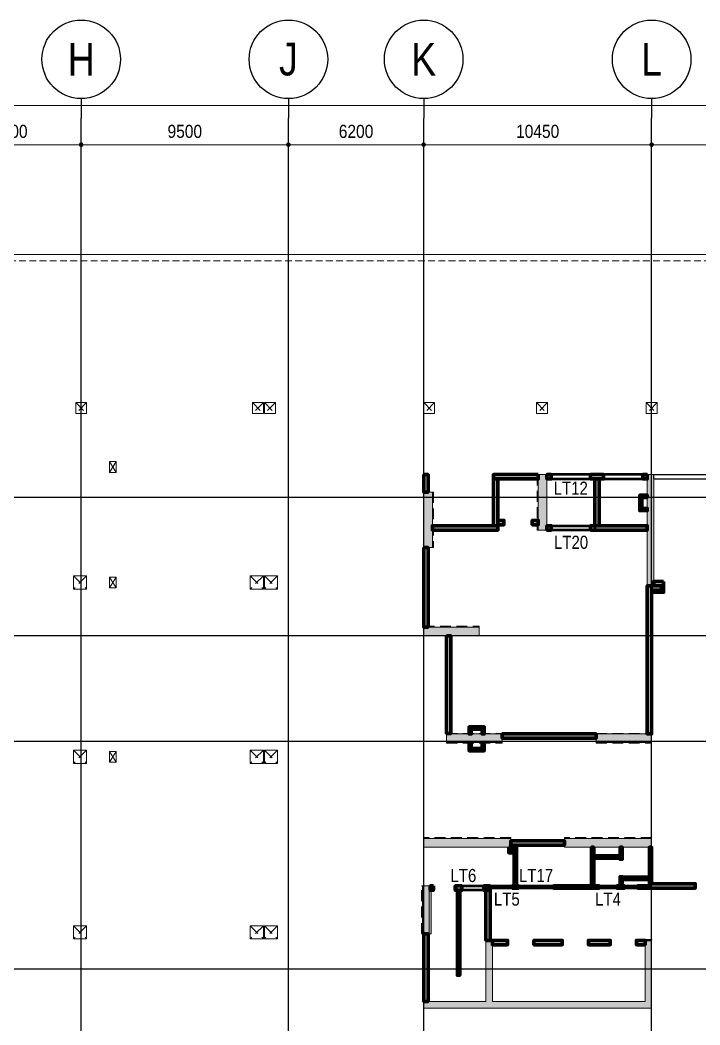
# Model space of a CAD drawing. Header units: millimetres. Extents: x -25197 to 555828, y -17247 to 174153.
# Drawn here: x 451686 to 482848, y 128050 to 174153 of the extents above; entities that cross this region are included whole.
import ezdxf
from ezdxf.enums import TextEntityAlignment as Align

# ---------------------------------------------------------------- set-up
doc = ezdxf.new("R2010")
doc.units = ezdxf.units.MM
doc.header["$LTSCALE"] = 250
for name, pattern in [('CHG_XX_Cot_Tang 1$0$HIDDEN', [0.375, 0.25, -0.125]), ('CHG_XX_Cot_Tang 1$0$MB_Luoi truc$0$HTT Hidden 21', [3, 2, -1]), ('CHG_XX_Luoi truc$0$MB_Luoi truc$0$Center101', [13, 10, -1, 1, -1])]:
    doc.linetypes.add(name, pattern=pattern)
for name, color, linetype, lineweight in [('CHG_XX_Cot_Tang 1$0$Ap0311_H', 8, 'Continuous', 15), ('CHG_XX_Cot_Tang 1$0$MB_Luoi truc$0$Dim 300', 1, 'Continuous', 5), ('CHG_XX_Cot_Tang 1$0$NS-DuongBao', 3, 'Continuous', 18), ('CHG_XX_Cot_Tang 1$0$NS-Pier', 150, 'Continuous', 9), ('CHG_XX_Cot_Tang 1$0$NS-Pier @ 1 VP1', 150, 'Continuous', 9), ('CHG_XX_Cot_Tang 1$0$NS-Pier @ 1 VP2', 150, 'Continuous', 9), ('CHG_XX_Cot_Tang 1$0$NS-Pier @ 1 VP3', 150, 'Continuous', 9), ('CHG_XX_Cot_Tang 1$0$NS-Pier @ 1 VPModel', 150, 'Continuous', 9), ('CHG_XX_Cot_Tang 1$0$NS-Pier @ 100', 150, 'Continuous', 9), ('CHG_XX_Cot_Tang 1$0$NS-Pier @ 150', 150, 'Continuous', 9), ('CHG_XX_Cot_Tang 1$0$NS-Pier @ 200', 150, 'Continuous', 9), ('CHG_XX_Cot_Tang 1$0$NS-Pier @ 350', 150, 'Continuous', 9), ('CTHEP', 2, 'Continuous', 50), ('mb tang 1 TWB$0$Net cat Tuong', 4, 'Continuous', 40), ('mb tang 1 TWB$0$Net Thay khac', 30, 'Continuous', 15), ('mb tang 1 TWB$0$Wall Line', 4, 'Continuous', 70), ('Net cat Tuong', 4, 'Continuous', 9)]:
    doc.layers.add(name, color=color, linetype=linetype, lineweight=lineweight)
for name, color, linetype in [('CHG_XX_Cot_Tang 1$0$cot 500 dung +850', 1, 'Continuous'), ('CHG_XX_Cot_Tang 1$0$mb_cot tang 1-3$0$Concrete Line', 6, 'Continuous'), ('CHG_XX_Cot_Tang 1$0$Vach VH3', 3, 'Continuous'), ('CHG_XX_Luoi truc$0$Grid', 34, 'Continuous'), ('CHG_XX_Luoi truc$0$Grid Line', 8, 'CHG_XX_Luoi truc$0$MB_Luoi truc$0$Center101'), ('mb tang 1 TWB$0$Brick Wall', 4, 'Continuous'), ('mb tang 1 TWB$0$Door', 20, 'Continuous'), ('mb tang 1 TWB$0$Wall Hatch', 134, 'Continuous'), ('TEXT', 21, 'Continuous')]:
    doc.layers.add(name, color=color, linetype=linetype)
doc.styles.add('CHG_XX_Cot_Tang 1$0$MB_Luoi truc$0$Arial_C', font='arial.ttf', dxfattribs={"width": 0.85})
doc.styles.add('CHG_XX_Luoi truc$0$MB_Luoi truc$0$Grid A-F$0$VNI-HelveCB', font='VHELVCB_0.TTF')
doc.styles.add('TTP-HelCon', font='VHELVCN_0.TTF')
doc.dimstyles.new('CHG_XX_Cot_Tang 1$0$MB_Luoi truc$0$Dim 300 (A1-A2)', dxfattribs={"dimscale": 300, "dimtxt": 2, "dimasz": 0.7, "dimexe": 0, "dimexo": 1, "dimgap": 1, "dimtad": 1, "dimdec": 0, "dimzin": 12, "dimdsep": 46, "dimtxsty": 'CHG_XX_Cot_Tang 1$0$MB_Luoi truc$0$Arial_C', "dimblk": 'CHG_XX_Cot_Tang 1$0$MB_Luoi truc$0$_Dot', "dimcen": 1, "dimclrd": 256, "dimclre": 256, "dimclrt": 3, "dimadec": 0, "dimazin": 0, "dimtfac": 1, "dimtdec": 0, "dimtix": 1, "dimtmove": 2, "dimatfit": 3, "dimldrblk": 'CHG_XX_Cot_Tang 1$0$MB_Luoi truc$0$HTT Arrow 30', "dimfxl": 1, "dimtolj": 1, "dimtzin": 0, "dimarcsym": 0})

# ---------------------------------------------------------------- blocks, each defined once
blk = doc.blocks.new('*U2169')
at = {"layer": 'CHG_XX_Luoi truc$0$Grid', "lineweight": -2}
blk.add_line((0, 611), (0, 608), dxfattribs=at)
blk.add_circle((0, 617), 6, dxfattribs=at)
at = {"layer": 'CHG_XX_Luoi truc$0$Grid Line'}
blk.add_line((0, 0), (0, 608), dxfattribs=at)
at = {"layer": 'CHG_XX_Luoi truc$0$Grid', "lineweight": -2, "style": 'CHG_XX_Luoi truc$0$MB_Luoi truc$0$Grid A-F$0$VNI-HelveCB'}
for tag, p in [('GRIDSUB', (0, 617)), ('GRID', (0, -9))]:
    blk.add_attdef(tag, text='', height=5, dxfattribs=at).set_placement(p, align=Align.MIDDLE)
blk = doc.blocks.new('*U2174')
at = {"layer": 'CHG_XX_Luoi truc$0$Grid', "lineweight": -2}
blk.add_line((0, 611), (0, 608), dxfattribs=at)
blk.add_circle((0, 617), 6, dxfattribs=at)
at = {"layer": 'CHG_XX_Luoi truc$0$Grid Line'}
blk.add_line((0, 0), (0, 608), dxfattribs=at)
at = {"layer": 'CHG_XX_Luoi truc$0$Grid', "lineweight": -2, "style": 'CHG_XX_Luoi truc$0$MB_Luoi truc$0$Grid A-F$0$VNI-HelveCB'}
for tag, p in [('GRIDSUB', (0, 617)), ('GRID', (0, -9))]:
    blk.add_attdef(tag, text='', height=5, dxfattribs=at).set_placement(p, align=Align.MIDDLE)
blk = doc.blocks.new('*U2171')
at = {"layer": 'CHG_XX_Luoi truc$0$Grid Line'}
blk.add_line((0, 0), (0, 438), dxfattribs=at)
at = {"layer": 'CHG_XX_Luoi truc$0$Grid', "lineweight": -2, "style": 'CHG_XX_Luoi truc$0$MB_Luoi truc$0$Grid A-F$0$VNI-HelveCB'}
for tag, p in [('GRIDSUB', (0, 447)), ('GRID', (0, -9))]:
    blk.add_attdef(tag, text='', height=5, dxfattribs=at).set_placement(p, align=Align.MIDDLE)
blk = doc.blocks.new('CHG_XX_Luoi truc')
at = {"layer": 'CHG_XX_Luoi truc$0$Grid'}
ref = blk.add_blockref('*U2174', (61150, -12747), dxfattribs=dict(at, xscale=300, yscale=300, zscale=300))
ref.add_attrib('GRIDSUB', 'H', dxfattribs={"lineweight": -2, "height": 1500, "style": 'CHG_XX_Luoi truc$0$MB_Luoi truc$0$Grid A-F$0$VNI-HelveCB'}).set_placement((61150, 172353), align=Align.MIDDLE)
ref = blk.add_blockref('*U2169', (70650, -12747), dxfattribs=dict(at, xscale=300, yscale=300, zscale=300))
ref.add_attrib('GRIDSUB', 'J', dxfattribs={"lineweight": -2, "height": 1500, "style": 'CHG_XX_Luoi truc$0$MB_Luoi truc$0$Grid A-F$0$VNI-HelveCB'}).set_placement((70650, 172353), align=Align.MIDDLE)
ref = blk.add_blockref('*U2169', (76850, -12747), dxfattribs=dict(at, xscale=300, yscale=300, zscale=300))
ref.add_attrib('GRIDSUB', 'K', dxfattribs={"lineweight": -2, "height": 1500, "style": 'CHG_XX_Luoi truc$0$MB_Luoi truc$0$Grid A-F$0$VNI-HelveCB'}).set_placement((76850, 172353), align=Align.MIDDLE)
ref = blk.add_blockref('*U2169', (87300, -12747), dxfattribs=dict(at, xscale=300, yscale=300, zscale=300))
ref.add_attrib('GRIDSUB', 'L', dxfattribs={"lineweight": -2, "height": 1500, "style": 'CHG_XX_Luoi truc$0$MB_Luoi truc$0$Grid A-F$0$VNI-HelveCB'}).set_placement((87300, 172353), align=Align.MIDDLE)
at = {"layer": 'CHG_XX_Luoi truc$0$Grid', "xscale": 300.0000000000013, "yscale": 300.0000000000013, "zscale": 300.0000000000013, "rotation": 90}
for p in [(110703, 152250), (110703, 145900), (110703, 141050), (110703, 130600)]:
    blk.add_blockref('*U2171', p, dxfattribs=at)
blk = doc.blocks.new('CHG_XX_Cot_Tang 1$0$MB_Luoi truc$0$_Dot')
at = {"color": 0, "linetype": 'ByBlock', "lineweight": -2}
blk.add_line((-0.5, 0), (-1, 0), dxfattribs=at)
at = {"color": 0, "linetype": 'ByBlock', "const_width": 0.5}
blk.add_lwpolyline([(-0.25, 0, 1), (0.25, 0, 1)], format="xyb", close=True, dxfattribs=at)
blk = doc.blocks.new('*D2250')
at = {"layer": 'CHG_XX_Cot_Tang 1$0$MB_Luoi truc$0$Dim 300', "lineweight": -2, "transparency": 16777216}
for p, q in [((54650, 166908), (54650, 168437)), ((54860, 168437), (60940, 168437)), ((61150, 166908), (61150, 168437))]:
    blk.add_line(p, q, dxfattribs=at)
at = {"layer": 'Defpoints', "color": 0, "transparency": 16777216}
for p in [(61150, 168437), (54650, 166608), (61150, 166608)]:
    blk.add_point(p, dxfattribs=at)
at = {"layer": 'CHG_XX_Cot_Tang 1$0$MB_Luoi truc$0$Dim 300', "lineweight": -2, "transparency": 16777216, "xscale": 210, "yscale": 210, "zscale": 210, "rotation": 180}
blk.add_blockref('CHG_XX_Cot_Tang 1$0$MB_Luoi truc$0$_Dot', (54650, 168437), dxfattribs=at)
at = {"layer": 'CHG_XX_Cot_Tang 1$0$MB_Luoi truc$0$Dim 300', "lineweight": -2, "transparency": 16777216, "xscale": 210, "yscale": 210, "zscale": 210}
blk.add_blockref('CHG_XX_Cot_Tang 1$0$MB_Luoi truc$0$_Dot', (61150, 168437), dxfattribs=at)
at = {"layer": 'CHG_XX_Cot_Tang 1$0$MB_Luoi truc$0$Dim 300', "color": 3, "transparency": 16777216, "insert": (57900, 169043), "char_height": 600, "attachment_point": 5, "style": 'CHG_XX_Cot_Tang 1$0$MB_Luoi truc$0$Arial_C'}
blk.add_mtext('\\A1;6500', dxfattribs=at)
blk = doc.blocks.new('CHG_XX_Cot_Tang 1$0$MB_Luoi truc$0$HTT Arrow 30')
blk.add_hatch(color=256).paths.add_polyline_path([(-2.5, 0.375), (-2.5, -0.375), (0, 0)])
at = {"color": 0, "linetype": 'ByBlock', "lineweight": -2}
for p, q in [((0, 0), (-2.5, 0.375)), ((-2.5, -0.375), (-2.5, 0.375)), ((0, 0), (-2.5, -0.375))]:
    blk.add_line(p, q, dxfattribs=at)
blk = doc.blocks.new('*D2251')
at = {"layer": 'CHG_XX_Cot_Tang 1$0$MB_Luoi truc$0$Dim 300', "lineweight": -2, "transparency": 16777216}
for p, q in [((61150, 166908), (61150, 168437)), ((61360, 168437), (70440, 168437)), ((70650, 166908), (70650, 168437))]:
    blk.add_line(p, q, dxfattribs=at)
at = {"layer": 'Defpoints', "color": 0, "transparency": 16777216}
for p in [(70650, 168437), (61150, 166608), (70650, 166608)]:
    blk.add_point(p, dxfattribs=at)
at = {"layer": 'CHG_XX_Cot_Tang 1$0$MB_Luoi truc$0$Dim 300', "lineweight": -2, "transparency": 16777216, "xscale": 210, "yscale": 210, "zscale": 210, "rotation": 180}
blk.add_blockref('CHG_XX_Cot_Tang 1$0$MB_Luoi truc$0$_Dot', (61150, 168437), dxfattribs=at)
at = {"layer": 'CHG_XX_Cot_Tang 1$0$MB_Luoi truc$0$Dim 300', "lineweight": -2, "transparency": 16777216, "xscale": 210, "yscale": 210, "zscale": 210}
blk.add_blockref('CHG_XX_Cot_Tang 1$0$MB_Luoi truc$0$_Dot', (70650, 168437), dxfattribs=at)
at = {"layer": 'CHG_XX_Cot_Tang 1$0$MB_Luoi truc$0$Dim 300', "color": 3, "transparency": 16777216, "insert": (65900, 169043), "char_height": 600, "attachment_point": 5, "style": 'CHG_XX_Cot_Tang 1$0$MB_Luoi truc$0$Arial_C'}
blk.add_mtext('\\A1;9500', dxfattribs=at)
blk = doc.blocks.new('*D2252')
at = {"layer": 'CHG_XX_Cot_Tang 1$0$MB_Luoi truc$0$Dim 300', "lineweight": -2, "transparency": 16777216}
for p, q in [((70650, 166908), (70650, 168437)), ((70860, 168437), (76640, 168437)), ((76850, 166908), (76850, 168437))]:
    blk.add_line(p, q, dxfattribs=at)
at = {"layer": 'Defpoints', "color": 0, "transparency": 16777216}
for p in [(76850, 168437), (70650, 166608), (76850, 166608)]:
    blk.add_point(p, dxfattribs=at)
at = {"layer": 'CHG_XX_Cot_Tang 1$0$MB_Luoi truc$0$Dim 300', "lineweight": -2, "transparency": 16777216, "xscale": 210, "yscale": 210, "zscale": 210, "rotation": 180}
blk.add_blockref('CHG_XX_Cot_Tang 1$0$MB_Luoi truc$0$_Dot', (70650, 168437), dxfattribs=at)
at = {"layer": 'CHG_XX_Cot_Tang 1$0$MB_Luoi truc$0$Dim 300', "lineweight": -2, "transparency": 16777216, "xscale": 210, "yscale": 210, "zscale": 210}
blk.add_blockref('CHG_XX_Cot_Tang 1$0$MB_Luoi truc$0$_Dot', (76850, 168437), dxfattribs=at)
at = {"layer": 'CHG_XX_Cot_Tang 1$0$MB_Luoi truc$0$Dim 300', "color": 3, "transparency": 16777216, "insert": (73750, 169043), "char_height": 600, "attachment_point": 5, "style": 'CHG_XX_Cot_Tang 1$0$MB_Luoi truc$0$Arial_C'}
blk.add_mtext('\\A1;6200', dxfattribs=at)
blk = doc.blocks.new('*D2253')
at = {"layer": 'CHG_XX_Cot_Tang 1$0$MB_Luoi truc$0$Dim 300', "lineweight": -2, "transparency": 16777216}
for p, q in [((76850, 166908), (76850, 168437)), ((77060, 168437), (87090, 168437)), ((87300, 166908), (87300, 168437))]:
    blk.add_line(p, q, dxfattribs=at)
at = {"layer": 'Defpoints', "color": 0, "transparency": 16777216}
for p in [(87300, 168437), (76850, 166608), (87300, 166608)]:
    blk.add_point(p, dxfattribs=at)
at = {"layer": 'CHG_XX_Cot_Tang 1$0$MB_Luoi truc$0$Dim 300', "lineweight": -2, "transparency": 16777216, "xscale": 210, "yscale": 210, "zscale": 210, "rotation": 180}
blk.add_blockref('CHG_XX_Cot_Tang 1$0$MB_Luoi truc$0$_Dot', (76850, 168437), dxfattribs=at)
at = {"layer": 'CHG_XX_Cot_Tang 1$0$MB_Luoi truc$0$Dim 300', "lineweight": -2, "transparency": 16777216, "xscale": 210, "yscale": 210, "zscale": 210}
blk.add_blockref('CHG_XX_Cot_Tang 1$0$MB_Luoi truc$0$_Dot', (87300, 168437), dxfattribs=at)
at = {"layer": 'CHG_XX_Cot_Tang 1$0$MB_Luoi truc$0$Dim 300', "color": 3, "transparency": 16777216, "insert": (82075, 169043), "char_height": 600, "attachment_point": 5, "style": 'CHG_XX_Cot_Tang 1$0$MB_Luoi truc$0$Arial_C'}
blk.add_mtext('\\A1;10450', dxfattribs=at)
blk = doc.blocks.new('*D2254')
at = {"layer": 'CHG_XX_Cot_Tang 1$0$MB_Luoi truc$0$Dim 300', "lineweight": -2, "transparency": 16777216}
for p, q in [((87300, 166908), (87300, 168437)), ((87510, 168437), (99340, 168437)), ((99550, 166908), (99550, 168437))]:
    blk.add_line(p, q, dxfattribs=at)
at = {"layer": 'Defpoints', "color": 0, "transparency": 16777216}
for p in [(99550, 168437), (87300, 166608), (99550, 166608)]:
    blk.add_point(p, dxfattribs=at)
at = {"layer": 'CHG_XX_Cot_Tang 1$0$MB_Luoi truc$0$Dim 300', "lineweight": -2, "transparency": 16777216, "xscale": 210, "yscale": 210, "zscale": 210, "rotation": 180}
blk.add_blockref('CHG_XX_Cot_Tang 1$0$MB_Luoi truc$0$_Dot', (87300, 168437), dxfattribs=at)
at = {"layer": 'CHG_XX_Cot_Tang 1$0$MB_Luoi truc$0$Dim 300', "lineweight": -2, "transparency": 16777216, "xscale": 210, "yscale": 210, "zscale": 210}
blk.add_blockref('CHG_XX_Cot_Tang 1$0$MB_Luoi truc$0$_Dot', (99550, 168437), dxfattribs=at)
at = {"layer": 'CHG_XX_Cot_Tang 1$0$MB_Luoi truc$0$Dim 300', "color": 3, "transparency": 16777216, "insert": (93425, 169043), "char_height": 600, "attachment_point": 5, "style": 'CHG_XX_Cot_Tang 1$0$MB_Luoi truc$0$Arial_C'}
blk.add_mtext('\\A1;12250', dxfattribs=at)
blk = doc.blocks.new('*D2256')
at = {"layer": 'CHG_XX_Cot_Tang 1$0$MB_Luoi truc$0$Dim 300', "lineweight": -2, "transparency": 16777216}
for p, q in [((-10900, 166908), (-10900, 170237)), ((105840, 170237), (-10690, 170237)), ((106050, 166908), (106050, 170237))]:
    blk.add_line(p, q, dxfattribs=at)
at = {"layer": 'Defpoints', "color": 0, "transparency": 16777216}
for p in [(-10900, 170237), (-10900, 166608), (106050, 166608)]:
    blk.add_point(p, dxfattribs=at)
at = {"layer": 'CHG_XX_Cot_Tang 1$0$MB_Luoi truc$0$Dim 300', "lineweight": -2, "transparency": 16777216, "xscale": 210, "yscale": 210, "zscale": 210, "rotation": 180}
blk.add_blockref('CHG_XX_Cot_Tang 1$0$MB_Luoi truc$0$_Dot', (-10900, 170237), dxfattribs=at)
at = {"layer": 'CHG_XX_Cot_Tang 1$0$MB_Luoi truc$0$Dim 300', "lineweight": -2, "transparency": 16777216, "xscale": 210, "yscale": 210, "zscale": 210}
blk.add_blockref('CHG_XX_Cot_Tang 1$0$MB_Luoi truc$0$_Dot', (106050, 170237), dxfattribs=at)
at = {"layer": 'CHG_XX_Cot_Tang 1$0$MB_Luoi truc$0$Dim 300', "color": 3, "transparency": 16777216, "insert": (47575, 170843), "char_height": 600, "attachment_point": 5, "style": 'CHG_XX_Cot_Tang 1$0$MB_Luoi truc$0$Arial_C'}
blk.add_mtext('\\A1;116950', dxfattribs=at)
blk = doc.blocks.new('CHG_XX_Cot_Tang 1$0$HoBoi_C600x600')
at = {"layer": 'CHG_XX_Cot_Tang 1$0$NS-Pier', "linetype": 'CHG_XX_Cot_Tang 1$0$MB_Luoi truc$0$HTT Hidden 21'}
for p, q in [((300, 300), (-300, -300)), ((-300, 300), (300, -300))]:
    blk.add_line(p, q, dxfattribs=at)
at = {"layer": 'CHG_XX_Cot_Tang 1$0$NS-Pier'}
blk.add_lwpolyline([(300, -300), (300, 300), (-300, 300), (-300, -300)], close=True, dxfattribs=at)
blk = doc.blocks.new('*U2323')
at = {"layer": 'CHG_XX_Cot_Tang 1$0$NS-Pier @ 1 VP1'}
h = blk.add_hatch(color=256, dxfattribs=at)
h.dxf.hatch_style = 1
h.paths.add_polyline_path([(400, 0), (0, 0), (0, -2550), (400, -2550)])
at = {"layer": 'CHG_XX_Cot_Tang 1$0$NS-Pier @ 1 VP2'}
h = blk.add_hatch(color=256, dxfattribs=at)
h.dxf.hatch_style = 1
h.paths.add_polyline_path([(400, 0), (0, 0), (0, -2550), (400, -2550)])
at = {"layer": 'CHG_XX_Cot_Tang 1$0$NS-Pier @ 1 VP3'}
h = blk.add_hatch(color=256, dxfattribs=at)
h.dxf.hatch_style = 1
h.paths.add_polyline_path([(400, 0), (0, 0), (0, -2550), (400, -2550)])
at = {"layer": 'CHG_XX_Cot_Tang 1$0$NS-Pier @ 1 VPModel'}
h = blk.add_hatch(color=256, dxfattribs=at)
h.dxf.hatch_style = 1
h.paths.add_polyline_path([(400, 0), (0, 0), (0, -2550), (400, -2550)])
at = {"layer": 'CHG_XX_Cot_Tang 1$0$NS-Pier @ 100'}
h = blk.add_hatch(color=256, dxfattribs=at)
h.dxf.hatch_style = 1
h.paths.add_polyline_path([(400, 0), (0, 0), (0, -2550), (400, -2550)])
at = {"layer": 'CHG_XX_Cot_Tang 1$0$NS-Pier @ 150'}
h = blk.add_hatch(color=256, dxfattribs=at)
h.dxf.hatch_style = 1
h.paths.add_polyline_path([(400, 0), (0, 0), (0, -2550), (400, -2550)])
at = {"layer": 'CHG_XX_Cot_Tang 1$0$NS-Pier @ 200'}
h = blk.add_hatch(color=256, dxfattribs=at)
h.dxf.hatch_style = 1
h.paths.add_polyline_path([(400, 0), (0, 0), (0, -2550), (400, -2550)])
at = {"layer": 'CHG_XX_Cot_Tang 1$0$NS-Pier @ 350'}
h = blk.add_hatch(color=256, dxfattribs=at)
h.dxf.hatch_style = 1
h.paths.add_polyline_path([(400, 0), (0, 0), (0, -2550), (400, -2550)])
blk = doc.blocks.new('CHG_XX_Cot_Tang 1$0$Block A_C450x2250')
at = {"layer": 'CHG_XX_Cot_Tang 1$0$NS-Pier', "color": 9, "linetype": 'CHG_XX_Cot_Tang 1$0$MB_Luoi truc$0$HTT Hidden 21'}
blk.add_lwpolyline([(0, 0), (-50, 0), (-50, -2550), (0, -2550)], dxfattribs=at)
at = {"layer": 'CHG_XX_Cot_Tang 1$0$NS-Pier'}
blk.add_lwpolyline([(400, -2550), (0, -2550), (0, 0), (400, 0)], close=True, dxfattribs=at)
blk.add_blockref('*U2323', (0, 0), dxfattribs=at)
blk = doc.blocks.new('CHG_XX_Cot_Tang 1$0$Block B_Core wall')
at = {"layer": 'CHG_XX_Cot_Tang 1$0$NS-Pier'}
for points in [[(-7300, 300), (-7300, 3100), (-7600, 3100), (-7600, 300)], [(0, 300), (0, 3100), (-300, 3100), (-300, 300)], [(0, 0), (0, 300), (-10450, 300), (-10450, 0)]]:
    blk.add_hatch(color=256, dxfattribs=at).paths.add_polyline_path(points)
for p, q in [((-7300, 3100), (-7600, 3100)), ((-7600, 3100), (-7600, 300)), ((-7300, 300), (-7300, 3100)), ((-300, 3100), (-300, 300)), ((0, 3100), (-300, 3100)), ((0, 0), (0, 3100)), ((-7600, 300), (-10450, 300)), ((-10450, 300), (-10450, 0)), ((-10450, 0), (0, 0)), ((-300, 300), (-7300, 300))]:
    blk.add_line(p, q, dxfattribs=at)
blk = doc.blocks.new('CHG_XX_Cot_Tang 1$0$500x500')
at = {"color": 1, "linetype": 'CHG_XX_Cot_Tang 1$0$MB_Luoi truc$0$HTT Hidden 21'}
for p, q in [((250, 250), (-250, -250)), ((-250, 250), (250, -250))]:
    blk.add_line(p, q, dxfattribs=at)
at = {"layer": 'CHG_XX_Cot_Tang 1$0$NS-Pier', "color": 1}
blk.add_lwpolyline([(250, -250), (250, 250), (-250, 250), (-250, -250)], close=True, dxfattribs=at)
blk = doc.blocks.new('CHG_XX_Cot_Tang 1$0$cot ram doc')
at = {"layer": 'CHG_XX_Cot_Tang 1$0$NS-Pier', "ltscale": 0.8}
for p, q in [((250, 150), (-250, -150)), ((-250, 150), (250, -150))]:
    blk.add_line(p, q, dxfattribs=at)
blk.add_lwpolyline([(-250, 150), (250, 150), (250, -150), (-250, -150)], close=True, dxfattribs=at)
blk = doc.blocks.new('CHG_XX_Cot_Tang 1$0$Block A_C10450x300')
at = {"layer": 'CHG_XX_Cot_Tang 1$0$NS-Pier', "true_color": 0x139b48}
h = blk.add_hatch(color=114, dxfattribs=at)
h.dxf.hatch_style = 1
h.paths.add_polyline_path([(6450, 100), (6450, -300), (10450, -300), (10450, 100)])
h.paths.add_polyline_path([(4000, -300), (4000, 100), (0, 100), (0, -300)])
at = {"layer": 'CHG_XX_Cot_Tang 1$0$NS-Pier', "color": 9, "linetype": 'CHG_XX_Cot_Tang 1$0$MB_Luoi truc$0$HTT Hidden 21'}
for points in [[(0, 100), (0, 150), (4000, 150), (4000, 100)], [(6450, 100), (6450, 150), (10450, 150), (10450, 100)]]:
    blk.add_lwpolyline(points, dxfattribs=at)
at = {"layer": 'CHG_XX_Cot_Tang 1$0$NS-Pier'}
for points in [[(0, 100), (4000, 100), (4000, -300), (0, -300)], [(6450, 100), (10450, 100), (10450, -300), (6450, -300)]]:
    blk.add_lwpolyline(points, close=True, dxfattribs=at)
blk = doc.blocks.new('*U2324')
at = {"layer": 'CHG_XX_Cot_Tang 1$0$NS-Pier @ 1 VP1'}
h = blk.add_hatch(color=256, dxfattribs=at)
h.dxf.hatch_style = 1
h.paths.add_polyline_path([(200, 0), (-200, 0), (-200, -2550), (200, -2550)])
at = {"layer": 'CHG_XX_Cot_Tang 1$0$NS-Pier @ 1 VP2'}
h = blk.add_hatch(color=256, dxfattribs=at)
h.dxf.hatch_style = 1
h.paths.add_polyline_path([(200, 0), (-200, 0), (-200, -2550), (200, -2550)])
at = {"layer": 'CHG_XX_Cot_Tang 1$0$NS-Pier @ 1 VP3'}
h = blk.add_hatch(color=256, dxfattribs=at)
h.dxf.hatch_style = 1
h.paths.add_polyline_path([(200, 0), (-200, 0), (-200, -2550), (200, -2550)])
at = {"layer": 'CHG_XX_Cot_Tang 1$0$NS-Pier @ 1 VPModel'}
h = blk.add_hatch(color=256, dxfattribs=at)
h.dxf.hatch_style = 1
h.paths.add_polyline_path([(200, 0), (-200, 0), (-200, -2550), (200, -2550)])
at = {"layer": 'CHG_XX_Cot_Tang 1$0$NS-Pier @ 100'}
h = blk.add_hatch(color=256, dxfattribs=at)
h.dxf.hatch_style = 1
h.paths.add_polyline_path([(200, 0), (-200, 0), (-200, -2550), (200, -2550)])
at = {"layer": 'CHG_XX_Cot_Tang 1$0$NS-Pier @ 150'}
h = blk.add_hatch(color=256, dxfattribs=at)
h.dxf.hatch_style = 1
h.paths.add_polyline_path([(200, 0), (-200, 0), (-200, -2550), (200, -2550)])
at = {"layer": 'CHG_XX_Cot_Tang 1$0$NS-Pier @ 200'}
h = blk.add_hatch(color=256, dxfattribs=at)
h.dxf.hatch_style = 1
h.paths.add_polyline_path([(200, 0), (-200, 0), (-200, -2550), (200, -2550)])
at = {"layer": 'CHG_XX_Cot_Tang 1$0$NS-Pier @ 350'}
h = blk.add_hatch(color=256, dxfattribs=at)
h.dxf.hatch_style = 1
h.paths.add_polyline_path([(200, 0), (-200, 0), (-200, -2550), (200, -2550)])
blk = doc.blocks.new('CHG_XX_Cot_Tang 1$0$400x2250_cen')
at = {"layer": 'CHG_XX_Cot_Tang 1$0$NS-Pier', "color": 9, "linetype": 'CHG_XX_Cot_Tang 1$0$MB_Luoi truc$0$HTT Hidden 21'}
for points in [[(-200, 0), (-225, 0), (-225, -2550), (-200, -2550)], [(200, 0), (225, 0), (225, -2550), (200, -2550)]]:
    blk.add_lwpolyline(points, dxfattribs=at)
at = {"layer": 'CHG_XX_Cot_Tang 1$0$NS-Pier'}
blk.add_lwpolyline([(200, -2550), (-200, -2550), (-200, 0), (200, 0)], close=True, dxfattribs=at)
blk.add_blockref('*U2324', (0, 0), dxfattribs=at)
blk = doc.blocks.new('*U2327')
at = {"layer": 'CHG_XX_Cot_Tang 1$0$NS-Pier @ 1 VP1', "true_color": 0xffffff}
h = blk.add_hatch(color=7, dxfattribs=at)
h.dxf.hatch_style = 1
h.paths.add_polyline_path([(77200, 134425), (76800, 134425), (76800, 132225), (77200, 132225)])
at = {"layer": 'CHG_XX_Cot_Tang 1$0$NS-Pier @ 1 VP2', "true_color": 0xffffff}
h = blk.add_hatch(color=7, dxfattribs=at)
h.dxf.hatch_style = 1
h.paths.add_polyline_path([(77200, 134425), (76800, 134425), (76800, 132225), (77200, 132225)])
at = {"layer": 'CHG_XX_Cot_Tang 1$0$NS-Pier @ 1 VP3', "true_color": 0xffffff}
h = blk.add_hatch(color=7, dxfattribs=at)
h.dxf.hatch_style = 1
h.paths.add_polyline_path([(77200, 134425), (76800, 134425), (76800, 132225), (77200, 132225)])
at = {"layer": 'CHG_XX_Cot_Tang 1$0$NS-Pier @ 1 VPModel', "true_color": 0xffffff}
h = blk.add_hatch(color=7, dxfattribs=at)
h.dxf.hatch_style = 1
h.paths.add_polyline_path([(77200, 134425), (76800, 134425), (76800, 132225), (77200, 132225)])
at = {"layer": 'CHG_XX_Cot_Tang 1$0$NS-Pier @ 150', "true_color": 0xffffff}
h = blk.add_hatch(color=7, dxfattribs=at)
h.dxf.hatch_style = 1
h.paths.add_polyline_path([(77200, 134425), (76800, 134425), (76800, 132225), (77200, 132225)])
blk = doc.blocks.new('*U1975')
at = {"layer": 'mb tang 1 TWB$0$Wall Line'}
blk.add_lwpolyline([(-550, 0), (0, 0), (0, 100), (-550, 100)], close=True, dxfattribs=at)
blk = doc.blocks.new('*U1972')
at = {"layer": 'mb tang 1 TWB$0$Wall Line'}
blk.add_lwpolyline([(0, 3650), (0, 0), (200, 0), (200, 3650)], close=True, dxfattribs=at)
blk = doc.blocks.new('*U1973')
at = {"layer": 'mb tang 1 TWB$0$Wall Line'}
blk.add_lwpolyline([(0, 6800), (0, 0), (200, 0), (200, 6800)], close=True, dxfattribs=at)
blk = doc.blocks.new('*U1974')
at = {"layer": 'mb tang 1 TWB$0$Wall Line'}
blk.add_lwpolyline([(3000, 0), (0, 0), (0, -200), (3000, -200)], close=True, dxfattribs=at)
blk = doc.blocks.new('*U1747')
at = {"layer": 'mb tang 1 TWB$0$Wall Line'}
blk.add_lwpolyline([(4300, 0), (0, 0), (0, -200), (4300, -200)], close=True, dxfattribs=at)
blk = doc.blocks.new('*U1748')
at = {"layer": 'mb tang 1 TWB$0$Wall Line'}
blk.add_lwpolyline([(200, 0), (0, 0), (0, -200), (200, -200)], close=True, dxfattribs=at)
blk = doc.blocks.new('*U1746')
at = {"layer": 'mb tang 1 TWB$0$Wall Line'}
blk.add_lwpolyline([(600, 0), (0, 0), (0, -200), (600, -200)], close=True, dxfattribs=at)
blk = doc.blocks.new('*U1745')
at = {"layer": 'mb tang 1 TWB$0$Wall Line'}
blk.add_lwpolyline([(2600, 0), (0, 0), (0, -200), (2600, -200)], close=True, dxfattribs=at)
blk = doc.blocks.new('*U1971')
at = {"layer": 'mb tang 1 TWB$0$Wall Line'}
blk.add_lwpolyline([(2100, 0), (0, 0), (0, -200), (2100, -200)], close=True, dxfattribs=at)
blk = doc.blocks.new('*U1790')
at = {"layer": 'mb tang 1 TWB$0$Wall Line'}
blk.add_lwpolyline([(1775, 0), (0, 0), (0, -100), (1775, -100)], close=True, dxfattribs=at)
blk = doc.blocks.new('*U1752')
at = {"layer": 'mb tang 1 TWB$0$Wall Line'}
blk.add_lwpolyline([(1875, 0), (0, 0), (0, -100), (1875, -100)], close=True, dxfattribs=at)
blk = doc.blocks.new('*U1970')
at = {"layer": 'mb tang 1 TWB$0$Wall Line'}
blk.add_lwpolyline([(1675, 0), (0, 0), (0, -100), (1675, -100)], close=True, dxfattribs=at)
blk = doc.blocks.new('*U1761')
at = {"layer": 'mb tang 1 TWB$0$Wall Line'}
blk.add_lwpolyline([(0, 1000), (0, 0), (200, 0), (200, 1000)], close=True, dxfattribs=at)
blk = doc.blocks.new('*U1760')
at = {"layer": 'mb tang 1 TWB$0$Wall Line'}
blk.add_lwpolyline([(0, 1300), (0, 0), (200, 0), (200, 1300)], close=True, dxfattribs=at)
blk = doc.blocks.new('*U1968')
at = {"layer": 'mb tang 1 TWB$0$Wall Line'}
blk.add_lwpolyline([(-3100, 0), (0, 0), (0, 200), (-3100, 200)], close=True, dxfattribs=at)
blk = doc.blocks.new('*U1969')
at = {"layer": 'mb tang 1 TWB$0$Wall Line'}
blk.add_lwpolyline([(0, -2450), (0, 0), (-200, 0), (-200, -2450)], close=True, dxfattribs=at)
blk = doc.blocks.new('*U1955')
at = {"layer": 'mb tang 1 TWB$0$Wall Line'}
blk.add_lwpolyline([(0, 150), (0, 0), (200, 0), (200, 150)], close=True, dxfattribs=at)
blk = doc.blocks.new('*U1744')
at = {"layer": 'mb tang 1 TWB$0$Wall Line'}
blk.add_lwpolyline([(0, 300), (0, 0), (200, 0), (200, 300)], close=True, dxfattribs=at)
blk = doc.blocks.new('*U1750')
at = {"layer": 'mb tang 1 TWB$0$Wall Line'}
blk.add_lwpolyline([(-2300, 0), (0, 0), (0, 200), (-2300, 200)], close=True, dxfattribs=at)
blk = doc.blocks.new('*U1751')
at = {"layer": 'mb tang 1 TWB$0$Wall Line'}
blk.add_lwpolyline([(0, 700), (0, 0), (200, 0), (200, 700)], close=True, dxfattribs=at)
blk = doc.blocks.new('*U1749')
at = {"layer": 'mb tang 1 TWB$0$Wall Line'}
blk.add_lwpolyline([(0, 400), (0, 0), (200, 0), (200, 400)], close=True, dxfattribs=at)
blk = doc.blocks.new('*U1753')
at = {"layer": 'mb tang 1 TWB$0$Wall Line'}
blk.add_lwpolyline([(-300, 0), (0, 0), (0, 100), (-300, 100)], close=True, dxfattribs=at)
blk = doc.blocks.new('*U1967')
at = {"layer": 'mb tang 1 TWB$0$Wall Line'}
blk.add_lwpolyline([(-350, 0), (0, 0), (0, 100), (-350, 100)], close=True, dxfattribs=at)
blk = doc.blocks.new('*U1772')
at = {"layer": 'mb tang 1 TWB$0$Wall Line'}
blk.add_lwpolyline([(2100, 0), (0, 0), (0, -100), (2100, -100)], close=True, dxfattribs=at)
blk = doc.blocks.new('*U1759')
at = {"layer": 'mb tang 1 TWB$0$Wall Line'}
blk.add_lwpolyline([(500, 0), (0, 0), (0, -100), (500, -100)], close=True, dxfattribs=at)
blk = doc.blocks.new('*U2056')
at = {"layer": 'mb tang 1 TWB$0$Wall Line'}
blk.add_lwpolyline([(0, 375), (0, 0), (100, 0), (100, 375)], close=True, dxfattribs=at)
blk = doc.blocks.new('*U2062')
at = {"layer": 'mb tang 1 TWB$0$Wall Line'}
blk.add_lwpolyline([(0, 325), (0, 0), (100, 0), (100, 325)], close=True, dxfattribs=at)
blk = doc.blocks.new('*U1771')
at = {"layer": 'mb tang 1 TWB$0$Wall Line'}
blk.add_lwpolyline([(450, 0), (0, 0), (0, -200), (450, -200)], close=True, dxfattribs=at)
blk = doc.blocks.new('*U1756')
at = {"layer": 'mb tang 1 TWB$0$Wall Line'}
blk.add_lwpolyline([(0, -200), (0, 0), (-100, 0), (-100, -200)], close=True, dxfattribs=at)
blk = doc.blocks.new('*U1755')
at = {"layer": 'mb tang 1 TWB$0$Wall Line'}
blk.add_lwpolyline([(550, 0), (0, 0), (0, -100), (550, -100)], close=True, dxfattribs=at)
blk = doc.blocks.new('*U1768')
at = {"layer": 'mb tang 1 TWB$0$Wall Line'}
blk.add_lwpolyline([(150, 0), (0, 0), (0, -100), (150, -100)], close=True, dxfattribs=at)
blk = doc.blocks.new('*U1770')
at = {"layer": 'mb tang 1 TWB$0$Wall Line'}
blk.add_lwpolyline([(0, 250), (0, 0), (100, 0), (100, 250)], close=True, dxfattribs=at)
blk = doc.blocks.new('*U1762')
at = {"layer": 'mb tang 1 TWB$0$Wall Line'}
blk.add_lwpolyline([(245, 0), (0, 0), (0, -100), (245, -100)], close=True, dxfattribs=at)
blk = doc.blocks.new('*U1763')
at = {"layer": 'mb tang 1 TWB$0$Wall Line'}
blk.add_lwpolyline([(0, 700), (0, 0), (100, 0), (100, 700)], close=True, dxfattribs=at)
blk = doc.blocks.new('*U1766')
at = {"layer": 'mb tang 1 TWB$0$Wall Line'}
blk.add_lwpolyline([(0, 800), (0, 0), (200, 0), (200, 800)], close=True, dxfattribs=at)
blk = doc.blocks.new('*U1765')
at = {"layer": 'mb tang 1 TWB$0$Wall Line'}
blk.add_lwpolyline([(0, 4475), (0, 0), (200, 0), (200, 4475)], close=True, dxfattribs=at)
blk = doc.blocks.new('*U1764')
at = {"layer": 'mb tang 1 TWB$0$Wall Line'}
blk.add_lwpolyline([(0, 2150), (0, 0), (200, 0), (200, 2150)], close=True, dxfattribs=at)
blk = doc.blocks.new('*U1767')
at = {"layer": 'mb tang 1 TWB$0$Wall Line'}
blk.add_lwpolyline([(0, 2150), (0, 0), (200, 0), (200, 2150)], close=True, dxfattribs=at)
blk = doc.blocks.new('*U2070')
at = {"layer": 'mb tang 1 TWB$0$Wall Line'}
blk.add_lwpolyline([(2050, 0), (0, 0), (0, -200), (2050, -200)], close=True, dxfattribs=at)
blk = doc.blocks.new('*U2068')
at = {"layer": 'mb tang 1 TWB$0$Wall Line'}
blk.add_lwpolyline([(275, 0), (0, 0), (0, -200), (275, -200)], close=True, dxfattribs=at)
blk = doc.blocks.new('*U2067')
at = {"layer": 'mb tang 1 TWB$0$Wall Line'}
blk.add_lwpolyline([(425, 0), (0, 0), (0, -100), (425, -100)], close=True, dxfattribs=at)
blk = doc.blocks.new('*U2063')
at = {"layer": 'mb tang 1 TWB$0$Wall Line'}
blk.add_lwpolyline([(1200, 0), (0, 0), (0, -100), (1200, -100)], close=True, dxfattribs=at)
blk = doc.blocks.new('*U2064')
at = {"layer": 'mb tang 1 TWB$0$Wall Line'}
blk.add_lwpolyline([(550, 0), (0, 0), (0, -100), (550, -100)], close=True, dxfattribs=at)
blk = doc.blocks.new('*U2058')
at = {"layer": 'mb tang 1 TWB$0$Wall Line'}
blk.add_lwpolyline([(1250, 0), (0, 0), (0, -100), (1250, -100)], close=True, dxfattribs=at)
blk = doc.blocks.new('*U2057')
at = {"layer": 'mb tang 1 TWB$0$Wall Line'}
blk.add_lwpolyline([(-100, 0), (0, 0), (0, 100), (-100, 100)], close=True, dxfattribs=at)
blk = doc.blocks.new('CHG_XX_Cot_Tang 1')
at = {"layer": 'CHG_XX_Cot_Tang 1$0$NS-Pier'}
h = blk.add_hatch(color=13, dxfattribs=at)
h.dxf.hatch_style = 1
h.paths.add_polyline_path([(87400, 153300), (87100, 153300), (87100, 148200), (87400, 148200)])
at = {"layer": 'CHG_XX_Cot_Tang 1$0$NS-DuongBao'}
blk.add_lwpolyline([(76800, 134425), (77200, 134425), (77200, 132225), (76800, 132225)], close=True, dxfattribs=at)
at = {"layer": 'CHG_XX_Cot_Tang 1$0$NS-Pier', "linetype": 'Continuous', "ltscale": 5}
blk.add_lwpolyline([(-300, 85450), (-10900, 85450), (-10900, 163400), (99639.2, 163400), (106050, 158254.3), (106050, -6022), (103575.5, -9000), (32350, -9000), (32350, 84050), (-300, 84050)], close=True, dxfattribs=at)
at = {"layer": 'CHG_XX_Cot_Tang 1$0$NS-Pier', "linetype": 'CHG_XX_Cot_Tang 1$0$HIDDEN', "ltscale": 5}
blk.add_lwpolyline([(32650, 84350), (0, 84350), (0, 85750), (-10600, 85750), (-10600, 163100), (99533.7, 163100), (105750, 158110.4), (105750, -5913.6), (103434.7, -8700), (32650, -8700), (32650, 84350), (32650, -8700), (103404.7, -8700)], dxfattribs=at)
at = {"layer": 'CHG_XX_Cot_Tang 1$0$NS-Pier'}
for points in [[(87400, 153300), (87100, 153300), (87100, 148200), (87400, 148200)], [(77100, 132225), (76800, 132225), (76800, 134425), (77100, 134425)]]:
    blk.add_lwpolyline(points, close=True, dxfattribs=at)
at = {"layer": 'CHG_XX_Cot_Tang 1$0$NS-Pier', "color": 9, "linetype": 'CHG_XX_Cot_Tang 1$0$MB_Luoi truc$0$HTT Hidden 21'}
blk.add_lwpolyline([(76800, 132225), (76750, 132225), (76750, 134425), (76800, 134425)], dxfattribs=at)
at = {"layer": 'CHG_XX_Cot_Tang 1$0$Vach VH3'}
for p, q in [((87400, 153300), (95150, 153300)), ((87400, 153100), (87400, 153296.4)), ((87400, 153100), (95150, 153100))]:
    blk.add_line(p, q, dxfattribs=at)
at = {"layer": 'CHG_XX_Cot_Tang 1$0$Ap0311_H', "rotation": 270}
for p in [(62600, 153650.1), (62600, 153650.1), (62600, 148350), (62600, 140350)]:
    blk.add_blockref('CHG_XX_Cot_Tang 1$0$cot ram doc', p, dxfattribs=at)
at = {"layer": 'CHG_XX_Cot_Tang 1$0$cot 500 dung +850'}
for p in [(61150, 156350), (69250, 156350), (69800, 156350), (77100, 156350), (82275, 156350), (87300, 156350)]:
    blk.add_blockref('CHG_XX_Cot_Tang 1$0$500x500', p, dxfattribs=at)
at = {"layer": 'CHG_XX_Cot_Tang 1$0$mb_cot tang 1-3$0$Concrete Line'}
for name, p in [('CHG_XX_Cot_Tang 1$0$HoBoi_C600x600', (61100, 148349.9)), ('CHG_XX_Cot_Tang 1$0$HoBoi_C600x600', (69200, 148349)), ('CHG_XX_Cot_Tang 1$0$HoBoi_C600x600', (69850, 148349)), ('CHG_XX_Cot_Tang 1$0$HoBoi_C600x600', (61100, 140350)), ('CHG_XX_Cot_Tang 1$0$HoBoi_C600x600', (69200, 140350)), ('CHG_XX_Cot_Tang 1$0$HoBoi_C600x600', (69850, 140350)), ('CHG_XX_Cot_Tang 1$0$HoBoi_C600x600', (61100, 132300)), ('CHG_XX_Cot_Tang 1$0$HoBoi_C600x600', (69200, 132300)), ('CHG_XX_Cot_Tang 1$0$HoBoi_C600x600', (69850, 132300)), ('CHG_XX_Cot_Tang 1$0$Block B_Core wall', (87300, 128825))]:
    blk.add_blockref(name, p, dxfattribs=at)
at = {"layer": 'CHG_XX_Cot_Tang 1$0$NS-Pier'}
for name, p in [('CHG_XX_Luoi truc', (0, 0)), ('CHG_XX_Cot_Tang 1$0$Block A_C450x2250', (82100, 153300)), ('*U2327', (0, 0))]:
    blk.add_blockref(name, p, dxfattribs=at)
at = {"layer": 'CHG_XX_Cot_Tang 1$0$NS-Pier', "xscale": -1}
for name, p in [('CHG_XX_Cot_Tang 1$0$Block A_C450x2250', (77250, 152500)), ('CHG_XX_Cot_Tang 1$0$Block A_C10450x300', (87300, 136500))]:
    blk.add_blockref(name, p, dxfattribs=at)
at = {"layer": 'CHG_XX_Cot_Tang 1$0$NS-Pier', "xscale": -1, "rotation": 90}
blk.add_blockref('CHG_XX_Cot_Tang 1$0$Block A_C450x2250', (76850, 146300), dxfattribs=at)
at = {"layer": 'CHG_XX_Cot_Tang 1$0$NS-Pier', "color": 8, "linetype": 'CHG_XX_Cot_Tang 1$0$MB_Luoi truc$0$HTT Hidden 21', "rotation": 90}
for p in [(77900, 141200), (84750, 141200)]:
    blk.add_blockref('CHG_XX_Cot_Tang 1$0$400x2250_cen', p, dxfattribs=at)
at = {"layer": 'CHG_XX_Cot_Tang 1$0$MB_Luoi truc$0$Dim 300'}
for base, p1, p2, picture, middle in [((-10900, 170237), (106050, 166608.3), (-10900, 166608.3), '*D2256', (47575, 170843.4)), ((61150, 168437), (54650, 166608.3), (61150, 166608.3), '*D2250', (57900, 169043.4)), ((70650, 168437), (61150, 166608.3), (70650, 166608.3), '*D2251', (65900, 169043.4)), ((76850, 168437), (70650, 166608.3), (76850, 166608.3), '*D2252', (73750, 169043.4)), ((87300, 168437), (76850, 166608.3), (87300, 166608.3), '*D2253', (82075, 169043.4)), ((99550, 168437), (87300, 166608.3), (99550, 166608.3), '*D2254', (93425, 169043.4))]:
    dim = blk.add_linear_dim(base=base, p1=p1, p2=p2, dimstyle='CHG_XX_Cot_Tang 1$0$MB_Luoi truc$0$Dim 300 (A1-A2)', dxfattribs=at)
    dim.commit()
    dim.dimension.update_dxf_attribs({"geometry": picture, "text_midpoint": middle})

msp = doc.modelspace()

# ---------------------------------------------------------------- hatches: boundary and pattern name
at = {"layer": 'mb tang 1 TWB$0$Wall Hatch'}
h = msp.add_hatch(dxfattribs=at)
h.set_pattern_fill('LINE10', color=256, scale=100, angle=-45, style=0, pattern_type=2)
h.set_pattern_definition([(315, (469871.06, 128940), (70.7107, 70.7107), [])])
h.paths.add_polyline_path([(471736.05606, 134225), (471736.05606, 130325), (471836.05606, 130325), (471836.05606, 134225)])
h = msp.add_hatch(dxfattribs=at)
h.set_pattern_fill('LINE10', color=256, scale=100, angle=-45, style=0, pattern_type=2)
h.set_pattern_definition([(225, (473701.06, 128940), (-70.7107, 70.7107), [])])
h.paths.add_polyline_path([(471836.05606, 134225), (471836.05606, 130325), (471736.05606, 130325), (471736.05606, 134225)])

# ---------------------------------------------------------------- linework, layer by layer
at = {"layer": 'CTHEP'}
for points in [[(475836.05606, 153100.00001), (480436.05606, 153100.00001), (480436.05606, 153300.00001), (475836.05606, 153300.00001)], [(475836.05606, 150950.00001), (478036.05606, 150950.00001), (478036.05606, 150750.00001), (475836.05606, 150750.00001)], [(471686.05606, 134425.00001), (473186.05606, 134425.00001), (473186.05606, 134225.00001), (471686.05606, 134225.00001)], [(472986.05606, 134425), (476386.05605, 134425.00004), (476386.05607, 134325.00004), (472986.05606, 134325.00001)], [(477986.05602, 134425.00004), (480286.05602, 134424.99998), (480286.05602, 134324.99998), (477986.05602, 134325.00004)]]:
    msp.add_lwpolyline(points, close=True, dxfattribs=at)
at = {"layer": 'mb tang 1 TWB$0$Door'}
for p, q in [((480436.05606, 131975), (480436.05606, 131950)), ((480436.05606, 131975), (480636.05606, 131975)), ((480436.05606, 131925), (480436.05606, 131950)), ((480436.05606, 131925), (480636.05606, 131925)), ((480636.05606, 131975), (480636.05606, 131950)), ((480636.05606, 131925), (480636.05606, 131950))]:
    msp.add_line(p, q, dxfattribs=at)
at = {"layer": 'mb tang 1 TWB$0$Net Thay khac'}
for points in [[(473896.05606, 131975), (473236.05606, 131975), (473236.05606, 131925), (473896.05606, 131925)], [(475376.05606, 131975), (476396.05606, 131975), (476396.05606, 131925), (475376.05606, 131925)], [(477876.05606, 131975), (478596.05606, 131975), (478596.05606, 131925), (477876.05606, 131925)], [(480076.05606, 131975), (480436.05606, 131975), (480436.05606, 131925), (480076.05606, 131925)]]:
    msp.add_lwpolyline(points, close=True, dxfattribs=at)
at = {"layer": 'mb tang 1 TWB$0$Wall Line'}
msp.add_lwpolyline([(471736.05606, 134225), (471736.05606, 130325), (471836.05606, 130325), (471836.05606, 134225)], close=True, dxfattribs=at)

# ---------------------------------------------------------------- block references
at = {"layer": 'mb tang 1 TWB$0$Brick Wall'}
for name, p in [('*U1766', (470186.05606, 152500.00002)), ('*U2070', (473386.05606, 153300.00002)), ('*U1767', (473386.05606, 150950.00002)), ('*U1748', (475836.05606, 153300.00001)), ('*U1746', (477836.05606, 153300.00001)), ('*U1764', (478036.05606, 150950.00001)), ('*U1748', (480236.05606, 153300.00001)), ('*U1763', (480091.05606, 151650)), ('*U1762', (480191.05606, 152350)), ('*U1762', (480191.05606, 151750)), ('*U1974', (470586.05606, 150950.00001)), ('*U2068', (473586.05606, 151200)), ('*U2068', (475161.05606, 151200)), ('*U1748', (475836.05606, 150950.00001)), ('*U1745', (477836.05606, 150950.00001)), ('*U1972', (470186.05606, 146300)), ('*U1973', (480436.05606, 141400)), ('*U1755', (480636.05606, 148000.00303)), ('*U1771', (480736.05606, 148400.00303)), ('*U1756', (481186.05606, 148200.00001)), ('*U1765', (471236.05606, 141425.00001)), ('*U2062', (472266.05606, 141400)), ('*U1759', (472366.05606, 141725)), ('*U2062', (472866.05606, 141400)), ('*U1747', (473786.05606, 141400)), ('*U2056', (472266.05606, 140625)), ('*U1759', (472366.05606, 140725)), ('*U2056', (472866.05606, 140625)), ('*U1770', (474086.05606, 135950)), ('*U1768', (474186.05606, 136050)), ('*U1971', (480536.05606, 134525))]:
    msp.add_blockref(name, p, dxfattribs=at)
at = {"layer": 'mb tang 1 TWB$0$Brick Wall', "xscale": -1}
for name, p in [('*U1767', (473586.05606, 150950.00002)), ('*U1764', (478236.05606, 150950.00001)), ('*U1763', (480191.05606, 151650)), ('*U1973', (480636.05606, 141400)), ('*U1756', (481086.05606, 148200.00001)), ('*U2062', (472366.05606, 141400)), ('*U2062', (472966.05606, 141400)), ('*U2056', (472366.05606, 140625)), ('*U2056', (472966.05606, 140625))]:
    msp.add_blockref(name, p, dxfattribs=at)
at = {"layer": 'mb tang 1 TWB$0$Brick Wall', "xscale": -1, "rotation": 180}
for name, p in [('*U1762', (480191.05606, 152250)), ('*U1762', (480191.05606, 151650)), ('*U1974', (470586.05606, 150750.00001)), ('*U2068', (473586.05606, 151000)), ('*U2068', (475161.05606, 151000)), ('*U1748', (475836.05606, 150750.00001)), ('*U1745', (477836.05606, 150750.00001)), ('*U1755', (480636.05606, 147900.00303)), ('*U1759', (472366.05606, 141625)), ('*U1747', (473786.05606, 141200)), ('*U1759', (472366.05606, 140625)), ('*U1971', (480536.05606, 134325))]:
    msp.add_blockref(name, p, dxfattribs=at)
at = {"layer": 'mb tang 1 TWB$0$Net cat Tuong'}
for name, p, rotation in [('*U1969', (476636.05606, 136300), 270), ('*U1752', (474436.05606, 136300), 270), ('*U1790', (477986.05606, 136200), 270), ('*U2064', (479286.05607, 136200.00005), 270), ('*U1970', (480636.05606, 136200), 270), ('*U2067', (479286.05607, 134850.00005), 270), ('*U1955', (470486.05606, 134425), 270), ('*U1744', (471636.05606, 134425), 270), ('*U1744', (472936.05606, 134425), 270), ('*U1750', (473036.05606, 131925), 270), ('*U1772', (478236.05606, 134325), 180), ('*U1968', (470186.05606, 129125), 270), ('*U1751', (473336.05606, 131925), 270), ('*U1760', (475236.05606, 131925), 270), ('*U1761', (477736.05606, 131925), 270), ('*U1749', (479936.05606, 131925), 270)]:
    msp.add_blockref(name, p, dxfattribs=dict(at, rotation=rotation))
at = {"layer": 'mb tang 1 TWB$0$Net cat Tuong', "xscale": -1}
for name, p, rotation in [('*U1969', (476636.05606, 136500), 270), ('*U1790', (477886.05606, 136200), 90), ('*U2064', (479186.05607, 136200.00005), 90), ('*U1970', (480536.05606, 136200), 90), ('*U2063', (477986.05606, 135700.00005), 180), ('*U2067', (479186.05607, 134850.00005), 90), ('*U2058', (479286.05607, 134725.0001), 180), ('*U1750', (473236.05606, 131925), 90), ('*U2057', (474536.05608, 134425), 180), ('*U1967', (479386.05604, 134424.99996), 180), ('*U1975', (480536.05606, 134425), 180), ('*U1751', (473336.05606, 131725), 270), ('*U1760', (475236.05606, 131725), 270), ('*U1761', (477736.05606, 131725), 270), ('*U1749', (479936.05606, 131725), 270)]:
    msp.add_blockref(name, p, dxfattribs=dict(at, rotation=rotation))
at = {"layer": 'mb tang 1 TWB$0$Net cat Tuong'}
for name, p in [('*U2063', (477986.05606, 135800.00005)), ('*U2058', (479286.05607, 134825.0001)), ('*U1753', (474536.05608, 134325)), ('*U1967', (479386.05604, 134325.00004)), ('*U1975', (480536.05606, 134325))]:
    msp.add_blockref(name, p, dxfattribs=at)
at = {"layer": 'mb tang 1 TWB$0$Net cat Tuong', "xscale": -1}
msp.add_blockref('*U1772', (478236.05606, 134425), dxfattribs=at)
at = {"layer": 'Net cat Tuong'}
for name in ['CHG_XX_Luoi truc', 'CHG_XX_Cot_Tang 1', 'CHG_XX_Cot_Tang 1']:
    msp.add_blockref(name, (393336.05606, 0), dxfattribs=at)

# ---------------------------------------------------------------- texts
at = {"layer": 'TEXT', "style": 'TTP-HelCon'}
for s, p in [('LT12', (476927.30755, 152195.60562)), ('LT20', (476941.82229, 149712.19692)), ('LT6', (472007.19132, 134425.00001)), ('LT17', (475336.05606, 134425.00001)), ('LT5', (473998.76708, 133343.97984)), ('LT4', (478636.05601, 133343.97984))]:
    msp.add_text(s, height=600, dxfattribs=at).set_placement(p, align=Align.BOTTOM_CENTER)

doc.saveas('drawing.dxf')
